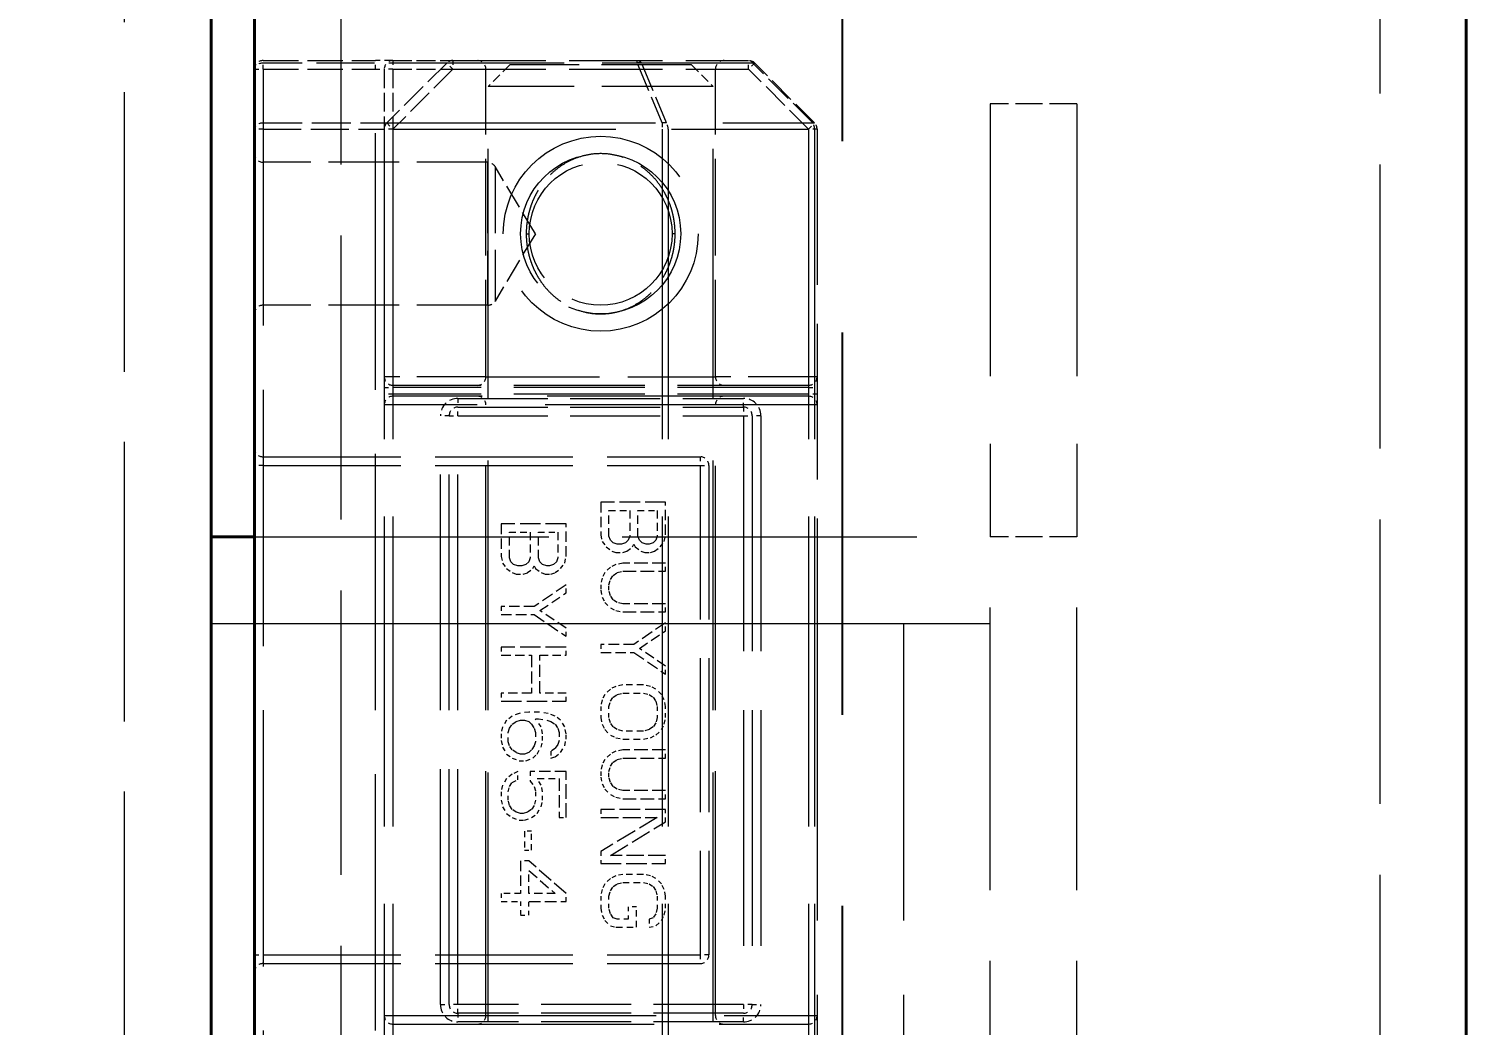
# Model space of a CAD drawing. Header units: millimetres. Extents: x 0 to 2523, y 0 to 1782.
# Drawn here: x 526.5 to 559.71, y 1041.96 to 1064.97 of the extents above; entities that cross this region are included whole.
import ezdxf

# ---------------------------------------------------------------- set-up
doc = ezdxf.new("R2010")
doc.units = ezdxf.units.MM
doc.header["$LTSCALE"] = 3
for name, pattern in [('CHAIN', [0.3543, 0.2362, -0.0295, 0.0591, -0.0295]), ('DASHED', [0.2067, 0.1654, -0.0413]), ('DOUBLE_DASH_CHAIN', [1.2403, 0.6614, -0.0827, 0.1654, -0.0827, 0.1654, -0.0827])]:
    doc.linetypes.add(name, pattern=pattern)
for name, color, linetype, lineweight in [('가려진 것(ISO)', 2, 'DASHED', 18), ('가려진 좁은 것(ISO)', 2, 'DASHED', 18), ('가시적인 것(ISO)', 3, 'Continuous', 40), ('단면선(ISO)', 7, 'CHAIN', 25), ('치수(ISO)', 2, 'Continuous', 25)]:
    doc.layers.add(name, color=color, linetype=linetype, lineweight=lineweight)
doc.styles.add('치수 텍스트_PSTEK_POSCO', font='isocp.shx')
doc.dimstyles.new('치수_PSTEK_POSCO', dxfattribs={"dimscale": 3, "dimtxt": 2.5, "dimasz": 1.5, "dimexe": 1, "dimexo": 1.5, "dimgap": 1, "dimtad": 1, "dimrnd": 1e-08, "dimdsep": 46, "dimtxsty": '치수 텍스트_PSTEK_POSCO', "dimcen": 0.09, "dimdle": 10, "dimclrd": 7, "dimclre": 7, "dimclrt": 2, "dimadec": 1, "dimazin": 2, "dimtfac": 1, "dimtmove": 0, "dimatfit": 3, "dimfxl": 0, "dimtolj": 1, "dimlwd": -1, "dimlwe": -1, "dimarcsym": 0})

# ---------------------------------------------------------------- blocks, each defined once
blk = doc.blocks.new('2dTransSection1')
at = {"layer": '단면선(ISO)', "linetype": 'DOUBLE_DASH_CHAIN', "ltscale": 5.929404}
blk.add_line((181.767, 270.285), (181.767, 362.515), dxfattribs=at)
blk = doc.blocks.new('*D105')
at = {"layer": 'Defpoints', "color": 0, "transparency": 16777216}
for p in [(311.712, 1293.233), (559.712, 871.233), (311.712, 840.233)]:
    blk.add_point(p, dxfattribs=at)
at = {"layer": '치수(ISO)', "color": 7, "transparency": 16777216}
for p, q in [((559.712, 866.733), (559.712, 837.233)), ((555.212, 840.233), (316.212, 840.233))]:
    blk.add_line(p, q, dxfattribs=at)
for points in [[(316.212, 840.983), (316.212, 839.483), (311.712, 840.233)], [(555.212, 840.983), (555.212, 839.483), (559.712, 840.233)]]:
    blk.add_solid(points, dxfattribs=at)
at = {"layer": '치수(ISO)', "color": 2, "transparency": 16777216, "insert": (412.173, 846.984), "char_height": 7.5, "attachment_point": 4, "style": '치수 텍스트_PSTEK_POSCO'}
blk.add_mtext('\\A1;248', dxfattribs=at)

msp = doc.modelspace()

# ---------------------------------------------------------------- linework, layer by layer
at = {"layer": '가려진 것(ISO)', "ltscale": 13.022854}
msp.add_line((528.7116, 435.233), (528.7116, 1291.233), dxfattribs=at)
at = {"layer": '가려진 것(ISO)', "ltscale": 13.223674}
for p, q in [((533.7116, 873.233), (533.7116, 1078.233)), ((557.7116, 1078.233), (557.7116, 873.233))]:
    msp.add_line(p, q, dxfattribs=at)
at = {"layer": '가려진 것(ISO)', "ltscale": 1.650637}
msp.add_line((531.9116, 1064.233), (534.5116, 1064.233), dxfattribs=at)
at = {"layer": '가려진 것(ISO)', "ltscale": 0.398819}
msp.add_line((534.9116, 1064.233), (534.5116, 1064.233), dxfattribs=at)
at = {"layer": '가려진 것(ISO)', "ltscale": 0.877865}
for p, q in [((534.9116, 1064.233), (536.2945, 1064.233)), ((534.7116, 1064.033), (534.7116, 1062.6501))]:
    msp.add_line(p, q, dxfattribs=at)
at = {"layer": '가려진 것(ISO)', "ltscale": 4.338998}
msp.add_line((536.2945, 1064.233), (543.1288, 1064.233), dxfattribs=at)
at = {"layer": '가려진 것(ISO)', "ltscale": 1.24153}
for p, q in [((536.1531, 1064.1744), (534.7702, 1062.7916)), ((544.6531, 1062.7916), (543.2702, 1064.1744))]:
    msp.add_line(p, q, dxfattribs=at)
at = {"layer": '가려진 것(ISO)', "ltscale": 4.507682}
for p, q in [((537.0616, 1056.933), (537.0616, 1064.033)), ((542.3616, 1056.933), (542.3616, 1064.033))]:
    msp.add_line(p, q, dxfattribs=at)
at = {"layer": '가려진 것(ISO)', "ltscale": 0.448852}
for p, q in [((537.6117, 1064.133), (537.1116, 1063.633)), ((541.8116, 1064.133), (542.3116, 1063.633))]:
    msp.add_line(p, q, dxfattribs=at)
at = {"layer": '가려진 것(ISO)', "ltscale": 4.188526}
msp.add_line((541.8116, 1064.133), (537.6117, 1064.133), dxfattribs=at)
at = {"layer": '가려진 것(ISO)', "ltscale": 5.185843}
msp.add_line((542.3116, 1063.633), (537.1116, 1063.633), dxfattribs=at)
at = {"layer": '가려진 것(ISO)', "ltscale": 11.611019}
for p, q in [((537.1116, 1034.833), (537.1116, 1063.633)), ((542.3116, 1034.833), (542.3116, 1063.633))]:
    msp.add_line(p, q, dxfattribs=at)
at = {"layer": '가려진 것(ISO)', "ltscale": 1.269698}
msp.add_line((550.7116, 1063.233), (548.7116, 1063.233), dxfattribs=at)
at = {"layer": '가려진 것(ISO)', "ltscale": 12.665669}
for p, q in [((548.7116, 1063.233), (548.7116, 1053.233)), ((550.7116, 1063.233), (550.7116, 1053.233))]:
    msp.add_line(p, q, dxfattribs=at)
at = {"layer": '가려진 것(ISO)', "ltscale": 14.424725}
msp.add_line((534.7116, 1062.6501), (534.7116, 1035.8158), dxfattribs=at)
at = {"layer": '가려진 것(ISO)', "ltscale": 7.24864}
msp.add_line((544.7116, 1062.6501), (544.7116, 1051.233), dxfattribs=at)
at = {"layer": '가려진 것(ISO)', "ltscale": 3.293022}
for p, q in [((537.0985, 1061.883), (531.9116, 1061.883)), ((537.0985, 1058.583), (531.9116, 1058.583))]:
    msp.add_line(p, q, dxfattribs=at)
at = {"layer": '가려진 것(ISO)', "ltscale": 1.150204}
for q in [(537.2699, 1061.786), (537.2699, 1058.68)]:
    msp.add_line((538.2031, 1060.233), q, dxfattribs=at)
at = {"layer": '가려진 것(ISO)', "ltscale": 6.094929}
msp.add_line((544.5116, 1056.733), (534.9116, 1056.733), dxfattribs=at)
at = {"layer": '가려진 것(ISO)', "ltscale": 12.159042}
for p, q in [((544.5116, 1056.483), (534.9116, 1056.483)), ((534.9116, 1041.983), (544.5116, 1041.983))]:
    msp.add_line(p, q, dxfattribs=at)
at = {"layer": '가려진 것(ISO)', "ltscale": 11.369134}
for p, q in [((537.0616, 1042.183), (537.0616, 1056.283)), ((542.3616, 1042.183), (542.3616, 1056.283))]:
    msp.add_line(p, q, dxfattribs=at)
at = {"layer": '가려진 것(ISO)', "ltscale": 10.965973}
for p, q in [((536.2116, 1042.433), (536.2116, 1056.033)), ((543.2116, 1056.033), (543.2116, 1042.433))]:
    msp.add_line(p, q, dxfattribs=at)
at = {"layer": '가려진 것(ISO)', "ltscale": 4.190233}
for p, q in [((536.4116, 1056.233), (543.0116, 1056.233)), ((543.0116, 1042.233), (536.4116, 1042.233))]:
    msp.add_line(p, q, dxfattribs=at)
at = {"layer": '가려진 것(ISO)', "ltscale": 6.412379}
for p, q in [((531.9116, 1055.083), (542.0116, 1055.083)), ((531.9116, 1043.383), (542.0116, 1043.383))]:
    msp.add_line(p, q, dxfattribs=at)
at = {"layer": '가려진 것(ISO)', "ltscale": 7.174257}
msp.add_line((542.2116, 1054.883), (542.2116, 1043.583), dxfattribs=at)
at = {"layer": '가려진 것(ISO)', "ltscale": 0.476074}
for p, q in [((539.7116, 1054.033), (539.7116, 1053.283)), ((541.2116, 1053.283), (541.2116, 1054.033)), ((537.4116, 1053.533), (537.4116, 1052.783)), ((538.9116, 1052.783), (538.9116, 1053.533)), ((537.8585, 1045.7517), (537.8585, 1045.0017))]:
    msp.add_line(p, q, dxfattribs=at)
at = {"layer": '가려진 것(ISO)', "ltscale": 0.952248}
for p, q in [((541.2116, 1054.033), (539.7116, 1054.033)), ((538.9116, 1053.533), (537.4116, 1053.533)), ((538.9116, 1050.6892), (537.4116, 1050.6892)), ((537.4116, 1049.4392), (538.9116, 1049.4392)), ((541.2116, 1046.9392), (539.7116, 1046.9392)), ((539.7116, 1045.6892), (541.2116, 1045.6892))]:
    msp.add_line(p, q, dxfattribs=at)
at = {"layer": '가려진 것(ISO)', "ltscale": 0.376871}
for p, q in [((539.9031, 1053.2517), (539.9031, 1053.8455)), ((540.3819, 1053.8455), (540.3819, 1053.2517)), ((540.5733, 1053.2517), (540.5733, 1053.8455)), ((541.0202, 1053.8455), (541.0202, 1053.2517)), ((537.6031, 1052.7517), (537.6031, 1053.3455)), ((538.0819, 1053.3455), (538.0819, 1052.7517)), ((538.2733, 1052.7517), (538.2733, 1053.3455)), ((538.7202, 1053.3455), (538.7202, 1052.7517))]:
    msp.add_line(p, q, dxfattribs=at)
at = {"layer": '가려진 것(ISO)', "ltscale": 0.303841}
for p, q in [((539.9031, 1053.8455), (540.3819, 1053.8455)), ((537.6031, 1053.3455), (538.0819, 1053.3455)), ((540.701, 1049.8142), (540.2223, 1049.8142)), ((540.2223, 1049.6267), (540.701, 1049.6267)), ((540.701, 1048.7517), (540.2223, 1048.7517)), ((540.2223, 1048.5642), (540.701, 1048.5642)), ((540.701, 1045.4392), (540.2223, 1045.4392)), ((540.2223, 1045.2517), (540.701, 1045.2517)), ((540.0627, 1044.2205), (540.5414, 1044.2205))]:
    msp.add_line(p, q, dxfattribs=at)
at = {"layer": '가려진 것(ISO)', "ltscale": 0.283578}
for p, q in [((540.5733, 1053.8455), (541.0202, 1053.8455)), ((538.2733, 1053.3455), (538.7202, 1053.3455)), ((537.8585, 1045.0017), (537.4116, 1045.0017)), ((537.4116, 1044.8142), (537.8585, 1044.8142))]:
    msp.add_line(p, q, dxfattribs=at)
at = {"layer": '가려진 것(ISO)', "ltscale": 0.101151}
for p, q in [((539.7116, 1053.283), (539.7436, 1053.1267)), ((541.1797, 1053.1267), (541.2116, 1053.283)), ((537.4116, 1052.783), (537.4436, 1052.6267)), ((538.8797, 1052.6267), (538.9116, 1052.783)), ((539.7436, 1052.283), (539.7116, 1052.1267)), ((539.7116, 1052.0017), (539.7436, 1051.8455)), ((539.7436, 1049.4705), (539.7116, 1049.3142)), ((541.2116, 1049.3142), (541.1797, 1049.4705)), ((539.7116, 1049.0642), (539.7436, 1048.908)), ((541.1797, 1048.908), (541.2116, 1049.0642)), ((537.4436, 1048.8455), (537.4116, 1048.6892)), ((538.3691, 1048.6892), (538.3372, 1048.8455)), ((538.9116, 1048.6892), (538.8797, 1048.8455)), ((537.4116, 1048.533), (537.4436, 1048.3767)), ((538.3372, 1048.3767), (538.3691, 1048.533)), ((538.8797, 1048.408), (538.9116, 1048.5642)), ((539.7436, 1047.9705), (539.7116, 1047.8142)), ((539.7116, 1047.6892), (539.7436, 1047.533)), ((537.4436, 1047.5017), (537.4116, 1047.3455)), ((538.3691, 1047.3455), (538.3372, 1047.5017)), ((537.4116, 1047.158), (537.4436, 1047.0017)), ((538.3372, 1047.0017), (538.3691, 1047.158)), ((539.7436, 1045.0955), (539.7116, 1044.9392)), ((541.2116, 1044.9392), (541.1797, 1045.0955)), ((539.7116, 1044.658), (539.7436, 1044.5017)), ((541.1797, 1044.5017), (541.2116, 1044.658))]:
    msp.add_line(p, q, dxfattribs=at)
at = {"layer": '가려진 것(ISO)', "ltscale": 0.062776}
for p, q in [((539.9351, 1053.158), (539.9031, 1053.2517)), ((540.3819, 1053.2517), (540.3499, 1053.158)), ((540.6053, 1053.158), (540.5733, 1053.2517)), ((541.0202, 1053.2517), (540.9882, 1053.158)), ((537.6351, 1052.658), (537.6031, 1052.7517)), ((538.0819, 1052.7517), (538.0499, 1052.658)), ((538.3053, 1052.658), (538.2733, 1052.7517)), ((538.7202, 1052.7517), (538.6882, 1052.658)), ((537.5712, 1048.7205), (537.6031, 1048.8142)), ((538.1776, 1048.8142), (538.2095, 1048.7205)), ((538.7202, 1048.8142), (538.7521, 1048.7205)), ((537.6031, 1048.408), (537.5712, 1048.5017)), ((538.2095, 1048.5017), (538.1776, 1048.408)), ((538.7521, 1048.533), (538.7202, 1048.4392))]:
    msp.add_line(p, q, dxfattribs=at)
at = {"layer": '가려진 것(ISO)', "ltscale": 13.707466}
msp.add_line((531.7116, 1053.233), (548.7116, 1053.233), dxfattribs=at)
at = {"layer": '가려진 것(ISO)', "ltscale": 0.099868}
for p, q in [((539.7436, 1053.1267), (539.8393, 1053.0017)), ((541.084, 1053.0017), (541.1797, 1053.1267)), ((537.4436, 1052.6267), (537.5393, 1052.5017)), ((538.784, 1052.5017), (538.8797, 1052.6267)), ((538.0819, 1047.5955), (538.1776, 1047.4705))]:
    msp.add_line(p, q, dxfattribs=at)
at = {"layer": '가려진 것(ISO)', "ltscale": 0.100459}
for p, q in [((539.8393, 1053.0017), (539.967, 1052.908)), ((540.318, 1052.908), (540.4457, 1053.0017)), ((540.5095, 1053.0017), (540.6372, 1052.908)), ((540.9563, 1052.908), (541.084, 1053.0017)), ((537.5393, 1052.5017), (537.667, 1052.408)), ((538.018, 1052.408), (538.1457, 1052.5017)), ((538.2095, 1052.5017), (538.3372, 1052.408)), ((538.6563, 1052.408), (538.784, 1052.5017)), ((537.667, 1049.0955), (537.5393, 1049.0017)), ((538.784, 1049.0017), (538.6563, 1049.0955)), ((537.5393, 1048.2205), (537.667, 1048.1267)), ((538.6563, 1048.158), (538.784, 1048.2517)), ((537.667, 1047.7517), (537.5393, 1047.658)), ((537.5393, 1046.8455), (537.667, 1046.7517)), ((538.1138, 1046.7517), (538.2414, 1046.8455))]:
    msp.add_line(p, q, dxfattribs=at)
at = {"layer": '가려진 것(ISO)', "ltscale": 0.056618}
for p, q in [((539.9989, 1053.0955), (539.9351, 1053.158)), ((540.3499, 1053.158), (540.2861, 1053.0955)), ((540.6691, 1053.0955), (540.6053, 1053.158)), ((540.9882, 1053.158), (540.9244, 1053.0955)), ((537.6989, 1052.5955), (537.6351, 1052.658)), ((538.0499, 1052.658), (537.9861, 1052.5955)), ((538.3691, 1052.5955), (538.3053, 1052.658)), ((538.6882, 1052.658), (538.6244, 1052.5955)), ((538.0499, 1048.9705), (538.1138, 1048.908)), ((538.1138, 1048.3142), (538.0499, 1048.2517))]:
    msp.add_line(p, q, dxfattribs=at)
at = {"layer": '가려진 것(ISO)', "ltscale": 0.063844}
for p, q in [((540.0946, 1053.0642), (539.9989, 1053.0955)), ((540.2861, 1053.0955), (540.1904, 1053.0642)), ((540.7648, 1053.0642), (540.6691, 1053.0955)), ((540.9244, 1053.0955), (540.8287, 1053.0642)), ((537.7946, 1052.5642), (537.6989, 1052.5955)), ((537.9861, 1052.5955), (537.8904, 1052.5642)), ((538.4648, 1052.5642), (538.3691, 1052.5955)), ((538.6244, 1052.5955), (538.5287, 1052.5642)), ((539.967, 1052.908), (540.0627, 1052.8767)), ((540.2223, 1052.8767), (540.318, 1052.908)), ((540.6372, 1052.908), (540.7329, 1052.8767)), ((540.8606, 1052.8767), (540.9563, 1052.908)), ((537.667, 1052.408), (537.7627, 1052.3767)), ((537.9223, 1052.3767), (538.018, 1052.408)), ((538.3372, 1052.408), (538.4329, 1052.3767)), ((538.5606, 1052.3767), (538.6563, 1052.408)), ((537.7627, 1048.9705), (537.8585, 1049.0017)), ((537.9542, 1049.0017), (538.0499, 1048.9705)), ((538.4648, 1049.0017), (538.5606, 1048.9705)), ((537.8585, 1048.2205), (537.7627, 1048.2517)), ((538.0499, 1048.2517), (537.9542, 1048.2205)), ((538.5606, 1048.1267), (538.6563, 1048.158)), ((537.8585, 1046.8455), (537.7627, 1046.8767)), ((538.018, 1046.8767), (537.9223, 1046.8455)), ((540.0946, 1044.408), (539.9989, 1044.4392)), ((540.9244, 1044.4392), (540.8287, 1044.408))]:
    msp.add_line(p, q, dxfattribs=at)
at = {"layer": '가려진 것(ISO)', "ltscale": 0.060688}
for p, q in [((540.1904, 1053.0642), (540.0946, 1053.0642)), ((537.8904, 1052.5642), (537.7946, 1052.5642)), ((537.8585, 1049.0017), (537.9542, 1049.0017)), ((537.9542, 1048.2205), (537.8585, 1048.2205))]:
    msp.add_line(p, q, dxfattribs=at)
at = {"layer": '가려진 것(ISO)', "ltscale": 0.044455}
for p, q in [((540.4457, 1053.0017), (540.4776, 1053.0642)), ((540.4776, 1053.0642), (540.5095, 1053.0017)), ((538.1457, 1052.5017), (538.1776, 1052.5642)), ((538.1776, 1052.5642), (538.2095, 1052.5017))]:
    msp.add_line(p, q, dxfattribs=at)
at = {"layer": '가려진 것(ISO)', "ltscale": 0.040425}
for p, q in [((540.8287, 1053.0642), (540.7648, 1053.0642)), ((538.5287, 1052.5642), (538.4648, 1052.5642)), ((538.2095, 1049.033), (538.2733, 1049.033)), ((537.9223, 1046.8455), (537.8585, 1046.8455))]:
    msp.add_line(p, q, dxfattribs=at)
at = {"layer": '가려진 것(ISO)', "ltscale": 13.155773}
for p, q in [((548.7116, 898.233), (548.7116, 1053.233)), ((550.7116, 898.233), (550.7116, 1053.233))]:
    msp.add_line(p, q, dxfattribs=at)
at = {"layer": '가려진 것(ISO)', "ltscale": 0.090143}
for p, q in [((540.0627, 1052.5955), (539.9351, 1052.533)), ((539.9351, 1051.5955), (540.0627, 1051.533)), ((540.0627, 1049.783), (539.9351, 1049.7205)), ((540.9882, 1049.7205), (540.8606, 1049.783)), ((539.9351, 1048.658), (540.0627, 1048.5955)), ((540.8606, 1048.5955), (540.9882, 1048.658)), ((540.0627, 1048.283), (539.9351, 1048.2205)), ((537.7946, 1047.8142), (537.667, 1047.7517)), ((537.667, 1047.5642), (537.7946, 1047.6267)), ((539.9351, 1047.283), (540.0627, 1047.2205)), ((540.0627, 1045.408), (539.9351, 1045.3455)), ((540.9882, 1045.3455), (540.8606, 1045.408))]:
    msp.add_line(p, q, dxfattribs=at)
at = {"layer": '가려진 것(ISO)', "ltscale": 0.101214}
for p, q in [((540.0627, 1052.8767), (540.2223, 1052.8767)), ((537.7627, 1052.3767), (537.9223, 1052.3767)), ((537.8265, 1048.0642), (537.9861, 1048.0642)), ((538.7521, 1046.7517), (538.9116, 1046.7517)), ((538.1138, 1046.4392), (537.9542, 1046.4392)), ((537.9542, 1046.0017), (538.1138, 1046.0017))]:
    msp.add_line(p, q, dxfattribs=at)
at = {"layer": '가려진 것(ISO)', "ltscale": 0.103138}
for p, q in [((540.2223, 1052.6267), (540.0627, 1052.5955)), ((540.0627, 1051.533), (540.2223, 1051.5017)), ((540.2223, 1049.8142), (540.0627, 1049.783)), ((540.8606, 1049.783), (540.701, 1049.8142)), ((540.0627, 1048.5955), (540.2223, 1048.5642)), ((540.2223, 1048.3142), (540.0627, 1048.283)), ((540.701, 1048.5642), (540.8606, 1048.5955)), ((540.0627, 1047.2205), (540.2223, 1047.1892)), ((540.2223, 1045.4392), (540.0627, 1045.408)), ((540.8606, 1045.408), (540.701, 1045.4392)), ((540.8287, 1044.2205), (540.9882, 1044.2517))]:
    msp.add_line(p, q, dxfattribs=at)
at = {"layer": '가려진 것(ISO)', "ltscale": 0.628045}
for p, q in [((541.2116, 1052.6267), (540.2223, 1052.6267)), ((540.2223, 1052.4392), (541.2116, 1052.4392)), ((541.2116, 1051.6892), (540.2223, 1051.6892)), ((540.2223, 1051.5017), (541.2116, 1051.5017)), ((541.2116, 1048.3142), (540.2223, 1048.3142)), ((540.2223, 1048.1267), (541.2116, 1048.1267)), ((541.2116, 1047.3767), (540.2223, 1047.3767)), ((540.2223, 1047.1892), (541.2116, 1047.1892))]:
    msp.add_line(p, q, dxfattribs=at)
at = {"layer": '가려진 것(ISO)', "ltscale": 0.080951}
for p, q in [((540.7329, 1052.8767), (540.8606, 1052.8767)), ((538.4329, 1052.3767), (538.5606, 1052.3767)), ((537.8265, 1046.6892), (537.9542, 1046.6892))]:
    msp.add_line(p, q, dxfattribs=at)
at = {"layer": '가려진 것(ISO)', "ltscale": 0.118944}
for p, q in [((541.2116, 1052.4392), (541.2116, 1052.6267)), ((538.9116, 1051.9392), (538.9116, 1052.1267)), ((537.4116, 1051.6267), (537.4116, 1051.4392)), ((541.2116, 1051.5017), (541.2116, 1051.6892)), ((538.9116, 1050.9392), (538.9116, 1051.1267)), ((541.2116, 1051.0642), (541.2116, 1051.2517)), ((539.7116, 1050.7517), (539.7116, 1050.5642)), ((541.2116, 1050.0642), (541.2116, 1050.2517)), ((537.4116, 1049.6267), (537.4116, 1049.4392)), ((538.9116, 1049.4392), (538.9116, 1049.6267)), ((538.7521, 1048.7205), (538.7521, 1048.533)), ((541.2116, 1048.1267), (541.2116, 1048.3142)), ((537.7946, 1047.6267), (537.7946, 1047.8142)), ((537.4116, 1047.3455), (537.4116, 1047.158)), ((537.5712, 1047.158), (537.5712, 1047.3455)), ((538.2095, 1047.3455), (538.2095, 1047.158)), ((538.3691, 1047.158), (538.3691, 1047.3455)), ((541.2116, 1047.1892), (541.2116, 1047.3767)), ((539.7116, 1046.9392), (539.7116, 1046.7517)), ((541.2116, 1045.6892), (541.2116, 1045.8767)), ((537.4116, 1045.0017), (537.4116, 1044.8142)), ((538.9116, 1044.8142), (538.9116, 1045.0017)), ((540.8287, 1044.408), (540.8287, 1044.2205))]:
    msp.add_line(p, q, dxfattribs=at)
at = {"layer": '가려진 것(ISO)', "ltscale": 0.089011}
for p, q in [((539.8074, 1052.408), (539.7436, 1052.283)), ((539.7436, 1051.8455), (539.8074, 1051.7205)), ((539.8074, 1049.5955), (539.7436, 1049.4705)), ((541.1797, 1049.4705), (541.1159, 1049.5955)), ((539.7436, 1048.908), (539.8074, 1048.783)), ((541.1159, 1048.783), (541.1797, 1048.908)), ((539.8074, 1048.0955), (539.7436, 1047.9705)), ((539.8074, 1045.2205), (539.7436, 1045.0955)), ((541.1797, 1045.0955), (541.1159, 1045.2205)), ((539.7436, 1044.5017), (539.8074, 1044.3767)), ((541.1159, 1044.3767), (541.1797, 1044.5017))]:
    msp.add_line(p, q, dxfattribs=at)
at = {"layer": '가려진 것(ISO)', "ltscale": 0.113336}
for p, q in [((539.9351, 1052.533), (539.8074, 1052.408)), ((539.8074, 1051.7205), (539.9351, 1051.5955)), ((539.9351, 1049.7205), (539.8074, 1049.5955)), ((541.1159, 1049.5955), (540.9882, 1049.7205)), ((539.8074, 1048.783), (539.9351, 1048.658)), ((540.9882, 1048.658), (541.1159, 1048.783)), ((539.9351, 1048.2205), (539.8074, 1048.0955)), ((539.8074, 1047.408), (539.9351, 1047.283)), ((539.9351, 1045.3455), (539.8074, 1045.2205)), ((541.1159, 1045.2205), (540.9882, 1045.3455)), ((539.8074, 1044.3767), (539.9351, 1044.2517)), ((540.9882, 1044.2517), (541.1159, 1044.3767))]:
    msp.add_line(p, q, dxfattribs=at)
at = {"layer": '가려진 것(ISO)', "ltscale": 0.081808}
for p, q in [((539.9031, 1052.1267), (539.9351, 1052.2517)), ((539.9351, 1051.8767), (539.9031, 1052.0017)), ((539.9031, 1049.3142), (539.9351, 1049.4392)), ((540.9882, 1049.4392), (541.0202, 1049.3142)), ((539.9351, 1048.9392), (539.9031, 1049.0642)), ((541.0202, 1049.0642), (540.9882, 1048.9392)), ((539.9031, 1047.8142), (539.9351, 1047.9392)), ((539.9351, 1047.5642), (539.9031, 1047.6892)), ((537.5712, 1047.3455), (537.6031, 1047.4705)), ((538.1776, 1047.4705), (538.2095, 1047.3455)), ((537.6031, 1047.033), (537.5712, 1047.158)), ((538.2095, 1047.158), (538.1776, 1047.033)), ((539.9031, 1044.9392), (539.9351, 1045.0642)), ((540.9882, 1045.0642), (541.0202, 1044.9392)), ((539.9351, 1044.533), (539.9031, 1044.658)), ((541.0202, 1044.658), (540.9882, 1044.533))]:
    msp.add_line(p, q, dxfattribs=at)
at = {"layer": '가려진 것(ISO)', "ltscale": 0.071908}
for p, q in [((539.9351, 1052.2517), (539.9989, 1052.3455)), ((539.9989, 1051.783), (539.9351, 1051.8767)), ((539.9351, 1049.4392), (539.9989, 1049.533)), ((540.9244, 1049.533), (540.9882, 1049.4392)), ((539.9989, 1048.8455), (539.9351, 1048.9392)), ((540.9882, 1048.9392), (540.9244, 1048.8455)), ((537.6031, 1048.8142), (537.667, 1048.908)), ((538.1138, 1048.908), (538.1776, 1048.8142)), ((538.6563, 1048.908), (538.7202, 1048.8142)), ((537.667, 1048.3142), (537.6031, 1048.408)), ((538.1776, 1048.408), (538.1138, 1048.3142)), ((538.7202, 1048.4392), (538.6563, 1048.3455)), ((539.9351, 1047.9392), (539.9989, 1048.033)), ((537.6031, 1047.4705), (537.667, 1047.5642)), ((539.9989, 1047.4705), (539.9351, 1047.5642)), ((537.667, 1046.9392), (537.6031, 1047.033)), ((538.1776, 1047.033), (538.1138, 1046.9392)), ((539.9351, 1045.0642), (539.9989, 1045.158)), ((540.9244, 1045.158), (540.9882, 1045.0642)), ((539.9989, 1044.4392), (539.9351, 1044.533)), ((540.9882, 1044.533), (540.9244, 1044.4392))]:
    msp.add_line(p, q, dxfattribs=at)
at = {"layer": '가려진 것(ISO)', "ltscale": 0.072493}
for p, q in [((539.9989, 1052.3455), (540.0946, 1052.408)), ((540.0946, 1051.7205), (539.9989, 1051.783)), ((539.9989, 1049.533), (540.0946, 1049.5955)), ((540.8287, 1049.5955), (540.9244, 1049.533)), ((537.667, 1048.908), (537.7627, 1048.9705)), ((538.5606, 1048.9705), (538.6563, 1048.908)), ((540.0946, 1048.783), (539.9989, 1048.8455)), ((540.9244, 1048.8455), (540.8287, 1048.783)), ((537.7627, 1048.2517), (537.667, 1048.3142)), ((538.6563, 1048.3455), (538.5606, 1048.283)), ((539.9989, 1048.033), (540.0946, 1048.0955)), ((540.0946, 1047.408), (539.9989, 1047.4705)), ((537.7627, 1046.8767), (537.667, 1046.9392)), ((538.1138, 1046.9392), (538.018, 1046.8767)), ((539.9989, 1045.158), (540.0946, 1045.2205)), ((540.8287, 1045.2205), (540.9244, 1045.158))]:
    msp.add_line(p, q, dxfattribs=at)
at = {"layer": '가려진 것(ISO)', "ltscale": 0.083344}
for p, q in [((540.0946, 1052.408), (540.2223, 1052.4392)), ((540.2223, 1051.6892), (540.0946, 1051.7205)), ((540.0946, 1049.5955), (540.2223, 1049.6267)), ((540.701, 1049.6267), (540.8287, 1049.5955)), ((540.2223, 1048.7517), (540.0946, 1048.783)), ((540.8287, 1048.783), (540.701, 1048.7517)), ((540.0946, 1048.0955), (540.2223, 1048.1267)), ((540.2223, 1047.3767), (540.0946, 1047.408)), ((540.0946, 1045.2205), (540.2223, 1045.2517)), ((540.701, 1045.2517), (540.8287, 1045.2205)), ((539.9351, 1044.2517), (540.0627, 1044.2205))]:
    msp.add_line(p, q, dxfattribs=at)
at = {"layer": '가려진 것(ISO)', "ltscale": 0.563788}
for p, q in [((538.9116, 1052.1267), (538.1776, 1051.6267)), ((538.1776, 1051.4392), (538.9116, 1050.9392)), ((541.2116, 1051.2517), (540.4776, 1050.7517)), ((540.4776, 1050.5642), (541.2116, 1050.0642))]:
    msp.add_line(p, q, dxfattribs=at)
at = {"layer": '가려진 것(ISO)', "ltscale": 0.463306}
for p, q in [((538.3053, 1051.533), (538.9116, 1051.9392)), ((538.9116, 1051.1267), (538.3053, 1051.533)), ((540.6053, 1050.658), (541.2116, 1051.0642)), ((541.2116, 1050.2517), (540.6053, 1050.658))]:
    msp.add_line(p, q, dxfattribs=at)
at = {"layer": '가려진 것(ISO)', "ltscale": 0.079262}
for p, q in [((539.7116, 1052.1267), (539.7116, 1052.0017)), ((539.9031, 1052.0017), (539.9031, 1052.1267)), ((538.9116, 1048.5642), (538.9116, 1048.6892)), ((539.7116, 1047.8142), (539.7116, 1047.6892)), ((539.9031, 1047.6892), (539.9031, 1047.8142))]:
    msp.add_line(p, q, dxfattribs=at)
at = {"layer": '가려진 것(ISO)', "ltscale": 0.486206}
for p, q in [((538.1776, 1051.6267), (537.4116, 1051.6267)), ((537.4116, 1051.4392), (538.1776, 1051.4392)), ((540.4776, 1050.7517), (539.7116, 1050.7517)), ((539.7116, 1050.5642), (540.4776, 1050.5642))]:
    msp.add_line(p, q, dxfattribs=at)
at = {"layer": '가려진 것(ISO)', "ltscale": 16.126431}
msp.add_line((530.7116, 1051.233), (550.7116, 1051.233), dxfattribs=at)
at = {"layer": '가려진 것(ISO)', "ltscale": 11.288502}
msp.add_line((530.7116, 1051.233), (544.7116, 1051.233), dxfattribs=at)
at = {"layer": '가려진 것(ISO)', "ltscale": 13.822656}
msp.add_line((546.7116, 1051.233), (546.7116, 991.233), dxfattribs=at)
at = {"layer": '가려진 것(ISO)', "ltscale": 0.118943}
for p, q in [((537.4116, 1050.6892), (537.4116, 1050.5017)), ((538.9116, 1050.5017), (538.9116, 1050.6892))]:
    msp.add_line(p, q, dxfattribs=at)
at = {"layer": '가려진 것(ISO)', "ltscale": 0.44568}
for p, q in [((537.4116, 1050.5017), (538.1138, 1050.5017)), ((538.1138, 1049.6267), (537.4116, 1049.6267))]:
    msp.add_line(p, q, dxfattribs=at)
at = {"layer": '가려진 것(ISO)', "ltscale": 0.555437}
for p, q in [((538.1138, 1050.5017), (538.1138, 1049.6267)), ((538.3053, 1049.6267), (538.3053, 1050.5017))]:
    msp.add_line(p, q, dxfattribs=at)
at = {"layer": '가려진 것(ISO)', "ltscale": 0.384892}
for p, q in [((538.3053, 1050.5017), (538.9116, 1050.5017)), ((538.9116, 1049.6267), (538.3053, 1049.6267)), ((538.6563, 1045.0017), (538.0499, 1045.0017))]:
    msp.add_line(p, q, dxfattribs=at)
at = {"layer": '가려진 것(ISO)', "ltscale": 0.158625}
for p, q in [((539.7116, 1049.3142), (539.7116, 1049.0642)), ((539.9031, 1049.0642), (539.9031, 1049.3142)), ((541.0202, 1049.3142), (541.0202, 1049.0642)), ((541.2116, 1049.0642), (541.2116, 1049.3142))]:
    msp.add_line(p, q, dxfattribs=at)
at = {"layer": '가려진 것(ISO)', "ltscale": 0.116246}
for p, q in [((537.5393, 1049.0017), (537.4436, 1048.8455)), ((538.8797, 1048.8455), (538.784, 1049.0017)), ((537.4436, 1048.3767), (537.5393, 1048.2205)), ((538.2414, 1048.2205), (538.3372, 1048.3767)), ((538.784, 1048.2517), (538.8797, 1048.408)), ((537.5393, 1047.658), (537.4436, 1047.5017)), ((538.3372, 1047.5017), (538.2414, 1047.658)), ((537.4436, 1047.0017), (537.5393, 1046.8455)), ((538.2414, 1046.8455), (538.3372, 1047.0017))]:
    msp.add_line(p, q, dxfattribs=at)
at = {"layer": '가려진 것(ISO)', "ltscale": 0.108707}
for p, q in [((537.8265, 1049.158), (537.667, 1049.0955)), ((538.6563, 1049.0955), (538.4968, 1049.158)), ((537.667, 1048.1267), (537.8265, 1048.0642)), ((537.9861, 1048.0642), (538.1457, 1048.1267)), ((537.667, 1046.7517), (537.8265, 1046.6892)), ((537.9542, 1046.6892), (538.1138, 1046.7517))]:
    msp.add_line(p, q, dxfattribs=at)
at = {"layer": '가려진 것(ISO)', "ltscale": 0.14312}
for p, q in [((538.0499, 1049.1892), (537.8265, 1049.158)), ((538.4968, 1049.158), (538.2733, 1049.1892))]:
    msp.add_line(p, q, dxfattribs=at)
at = {"layer": '가려진 것(ISO)', "ltscale": 0.141739}
msp.add_line((538.2733, 1049.1892), (538.0499, 1049.1892), dxfattribs=at)
at = {"layer": '가려진 것(ISO)', "ltscale": 0.143916}
msp.add_line((538.3372, 1048.8455), (538.2095, 1049.033), dxfattribs=at)
at = {"layer": '가려진 것(ISO)', "ltscale": 0.123085}
msp.add_line((538.2733, 1049.033), (538.4648, 1049.0017), dxfattribs=at)
at = {"layer": '가려진 것(ISO)', "ltscale": 0.099103}
for p, q in [((537.4116, 1048.6892), (537.4116, 1048.533)), ((538.3691, 1048.533), (538.3691, 1048.6892)), ((538.5606, 1048.283), (538.5606, 1048.1267))]:
    msp.add_line(p, q, dxfattribs=at)
at = {"layer": '가려진 것(ISO)', "ltscale": 0.138784}
for p, q in [((537.5712, 1048.5017), (537.5712, 1048.7205)), ((538.2095, 1048.7205), (538.2095, 1048.5017)), ((538.0819, 1047.8142), (538.0819, 1047.5955))]:
    msp.add_line(p, q, dxfattribs=at)
at = {"layer": '가려진 것(ISO)', "ltscale": 0.084977}
msp.add_line((538.1457, 1048.1267), (538.2414, 1048.2205), dxfattribs=at)
at = {"layer": '가려진 것(ISO)', "ltscale": 0.526731}
msp.add_line((538.9116, 1047.8142), (538.0819, 1047.8142), dxfattribs=at)
at = {"layer": '가려진 것(ISO)', "ltscale": 0.324104}
msp.add_line((538.2414, 1047.658), (538.7521, 1047.658), dxfattribs=at)
at = {"layer": '가려진 것(ISO)', "ltscale": 0.575277}
msp.add_line((538.7521, 1047.658), (538.7521, 1046.7517), dxfattribs=at)
at = {"layer": '가려진 것(ISO)', "ltscale": 0.67448}
msp.add_line((538.9116, 1046.7517), (538.9116, 1047.8142), dxfattribs=at)
at = {"layer": '가려진 것(ISO)', "ltscale": 0.08901}
msp.add_line((539.7436, 1047.533), (539.8074, 1047.408), dxfattribs=at)
at = {"layer": '가려진 것(ISO)', "ltscale": 0.178465}
for p, q in [((541.2116, 1046.658), (541.2116, 1046.9392)), ((539.7116, 1045.9705), (539.7116, 1045.6892)), ((539.7116, 1044.9392), (539.7116, 1044.658)), ((539.9031, 1044.658), (539.9031, 1044.9392)), ((540.3499, 1044.6892), (540.3499, 1044.408)), ((541.0202, 1044.9392), (541.0202, 1044.658)), ((541.2116, 1044.658), (541.2116, 1044.9392))]:
    msp.add_line(p, q, dxfattribs=at)
at = {"layer": '가려진 것(ISO)', "ltscale": 0.830672}
msp.add_line((539.7116, 1046.7517), (541.0202, 1046.7517), dxfattribs=at)
at = {"layer": '가려진 것(ISO)', "ltscale": 0.967481}
msp.add_line((541.0202, 1046.7517), (539.7116, 1045.9705), dxfattribs=at)
at = {"layer": '가려진 것(ISO)', "ltscale": 0.95014}
msp.add_line((539.9351, 1045.8767), (541.2116, 1046.658), dxfattribs=at)
at = {"layer": '가려진 것(ISO)', "ltscale": 0.277669}
for p, q in [((537.9542, 1046.4392), (537.9542, 1046.0017)), ((538.1138, 1046.0017), (538.1138, 1046.4392))]:
    msp.add_line(p, q, dxfattribs=at)
at = {"layer": '가려진 것(ISO)', "ltscale": 0.121476}
for p, q in [((538.0499, 1045.7517), (537.8585, 1045.7517)), ((540.5414, 1044.6892), (540.3499, 1044.6892)), ((537.8585, 1044.5017), (538.0499, 1044.5017))]:
    msp.add_line(p, q, dxfattribs=at)
at = {"layer": '가려진 것(ISO)', "ltscale": 0.725195}
msp.add_line((538.9116, 1045.0017), (538.0499, 1045.7517), dxfattribs=at)
at = {"layer": '가려진 것(ISO)', "ltscale": 0.810409}
msp.add_line((541.2116, 1045.8767), (539.9351, 1045.8767), dxfattribs=at)
at = {"layer": '가려진 것(ISO)', "ltscale": 0.511743}
msp.add_line((538.0499, 1045.533), (538.6563, 1045.0017), dxfattribs=at)
at = {"layer": '가려진 것(ISO)', "ltscale": 0.33719}
msp.add_line((538.0499, 1045.0017), (538.0499, 1045.533), dxfattribs=at)
at = {"layer": '가려진 것(ISO)', "ltscale": 0.198306}
for p, q in [((537.8585, 1044.8142), (537.8585, 1044.5017)), ((538.0499, 1044.5017), (538.0499, 1044.8142))]:
    msp.add_line(p, q, dxfattribs=at)
at = {"layer": '가려진 것(ISO)', "ltscale": 0.546994}
msp.add_line((538.0499, 1044.8142), (538.9116, 1044.8142), dxfattribs=at)
at = {"layer": '가려진 것(ISO)', "ltscale": 0.297509}
msp.add_line((540.5414, 1044.2205), (540.5414, 1044.6892), dxfattribs=at)
at = {"layer": '가려진 것(ISO)', "ltscale": 0.162002}
msp.add_line((540.3499, 1044.408), (540.0946, 1044.408), dxfattribs=at)
at = {"layer": '가려진 것(ISO)', "ltscale": 11.399102}
msp.add_circle((539.7116, 1060.233), 2.25, dxfattribs=at)
at = {"layer": '가려진 것(ISO)', "ltscale": 6.582059}
msp.add_circle((539.7116, 1060.233), 1.65, dxfattribs=at)
at = {"layer": '가려진 것(ISO)', "ltscale": 0.199359}
for centre, start, end in [((531.9116, 1064.033), 90, 180), ((534.9116, 1064.033), 90, 180), ((536.8616, 1064.033), 0, 90), ((542.5616, 1064.033), 90, 180), ((531.9116, 1062.083), 180, 270), ((531.9116, 1058.383), 90, 180), ((534.9116, 1056.933), 180, 270), ((536.8616, 1056.933), 270, 0), ((542.5616, 1056.933), 180, 270), ((544.5116, 1056.933), 270, 0), ((534.9116, 1056.283), 90, 180), ((536.8616, 1056.283), 0, 90), ((542.5616, 1056.283), 90, 180), ((544.5116, 1056.283), 0, 90), ((536.4116, 1056.033), 90, 180), ((543.0116, 1056.033), 0, 90), ((531.9116, 1055.283), 180, 270), ((542.0116, 1054.883), 0, 90), ((531.9116, 1043.183), 90, 180), ((542.0116, 1043.583), 270, 0), ((536.4116, 1042.433), 180, 270), ((543.0116, 1042.433), 270, 0), ((534.9116, 1042.183), 180, 270), ((536.8616, 1042.183), 270, 0), ((542.5616, 1042.183), 180, 270), ((544.5116, 1042.183), 270, 0)]:
    msp.add_arc(centre, 0.2, start, end, dxfattribs=at)
at = {"layer": '가려진 것(ISO)', "ltscale": 0.09963}
for centre, start, end in [((536.2945, 1064.033), 89.99998, 134.99999), ((543.1288, 1064.033), 45.00001, 90.00002), ((534.9116, 1062.6501), 135.00002, 180), ((544.5116, 1062.6501), 0, 44.99998)]:
    msp.add_arc(centre, 0.2, start, end, dxfattribs=at)
at = {"layer": '가려진 것(ISO)', "ltscale": 0.130657}
for centre, start, end in [((537.0985, 1061.683), 31, 90), ((537.0985, 1058.783), 270, 329)]:
    msp.add_arc(centre, 0.2, start, end, dxfattribs=at)
at = {"layer": '가려진 좁은 것(ISO)', "ltscale": 0.199359}
for p, q in [((531.9116, 1064.033), (531.9116, 1064.233)), ((534.5116, 1064.033), (534.5116, 1064.233)), ((534.9116, 1064.233), (534.9116, 1064.033)), ((536.2945, 1064.233), (536.2945, 1064.033)), ((543.1288, 1064.033), (543.1288, 1064.233)), ((531.7116, 1064.033), (531.9116, 1064.033)), ((534.5116, 1064.033), (534.7116, 1064.033)), ((534.9116, 1064.033), (534.7116, 1064.033)), ((536.2945, 1064.033), (536.1531, 1064.1744)), ((543.2702, 1064.1744), (543.1288, 1064.033)), ((531.9116, 1062.6501), (531.7116, 1062.6501)), ((534.9116, 1062.6501), (534.7116, 1062.6501)), ((534.7702, 1062.7916), (534.9116, 1062.6501)), ((544.5116, 1062.6501), (544.6531, 1062.7916)), ((544.7116, 1062.6501), (544.5116, 1062.6501)), ((534.7116, 1056.683), (534.9116, 1056.683)), ((544.5116, 1056.683), (544.7116, 1056.683)), ((534.9116, 1056.533), (534.7116, 1056.533)), ((536.4116, 1056.433), (536.4116, 1056.233)), ((543.0116, 1056.233), (543.0116, 1056.433)), ((544.7116, 1056.533), (544.5116, 1056.533)), ((536.2116, 1056.033), (536.0116, 1056.033)), ((536.2116, 1056.033), (536.4116, 1056.033)), ((536.4116, 1056.033), (536.4116, 1056.233)), ((543.0116, 1056.233), (543.0116, 1056.033)), ((543.0116, 1056.033), (543.2116, 1056.033)), ((543.4116, 1056.033), (543.2116, 1056.033)), ((542.0116, 1055.083), (542.0116, 1054.883)), ((531.9116, 1054.883), (531.7116, 1054.883)), ((542.0116, 1054.883), (542.2116, 1054.883)), ((531.7116, 1043.583), (531.9116, 1043.583)), ((542.0116, 1043.583), (542.0116, 1043.383)), ((542.2116, 1043.583), (542.0116, 1043.583)), ((536.0116, 1042.433), (536.2116, 1042.433)), ((536.4116, 1042.433), (536.2116, 1042.433)), ((536.4116, 1042.233), (536.4116, 1042.433)), ((543.2116, 1042.433), (543.0116, 1042.433)), ((543.0116, 1042.433), (543.0116, 1042.233)), ((543.2116, 1042.433), (543.4116, 1042.433)), ((536.4116, 1042.233), (536.4116, 1042.033)), ((543.0116, 1042.033), (543.0116, 1042.233))]:
    msp.add_line(p, q, dxfattribs=at)
at = {"layer": '가려진 좁은 것(ISO)', "ltscale": 0.09963}
for p, q in [((540.556, 1064.1744), (540.556, 1064.233)), ((541.1288, 1062.7916), (541.1288, 1062.6501))]:
    msp.add_line(p, q, dxfattribs=at)
at = {"layer": '가려진 좁은 것(ISO)', "ltscale": 2.692774}
msp.add_line((536.1531, 1064.1744), (531.9116, 1064.1744), dxfattribs=at)
at = {"layer": '가려진 좁은 것(ISO)', "ltscale": 1.650637}
msp.add_line((531.9116, 1064.033), (534.5116, 1064.033), dxfattribs=at)
at = {"layer": '가려진 좁은 것(ISO)', "ltscale": 11.933559}
for p, q in [((531.9116, 1064.033), (531.9116, 1034.433)), ((534.5116, 1034.433), (534.5116, 1064.033))]:
    msp.add_line(p, q, dxfattribs=at)
at = {"layer": '가려진 좁은 것(ISO)', "ltscale": 0.877865}
for q in [(536.2945, 1064.033), (534.9116, 1062.6501)]:
    msp.add_line((534.9116, 1064.033), q, dxfattribs=at)
at = {"layer": '가려진 좁은 것(ISO)', "ltscale": 1.24153}
for p, q in [((536.2945, 1064.033), (534.9116, 1062.6501)), ((544.5116, 1062.6501), (543.1288, 1064.033))]:
    msp.add_line(p, q, dxfattribs=at)
at = {"layer": '가려진 좁은 것(ISO)', "ltscale": 7.097816}
msp.add_line((543.2702, 1064.1744), (536.1531, 1064.1744), dxfattribs=at)
at = {"layer": '가려진 좁은 것(ISO)', "ltscale": 4.338999}
msp.add_line((536.2945, 1064.033), (543.1288, 1064.033), dxfattribs=at)
at = {"layer": '가려진 좁은 것(ISO)', "ltscale": 1.293692}
for p, q in [((541.1288, 1062.7916), (540.556, 1064.1744)), ((541.2288, 1062.7916), (540.656, 1064.1744)), ((544.6116, 1062.7916), (543.2288, 1064.1744))]:
    msp.add_line(p, q, dxfattribs=at)
at = {"layer": '가려진 좁은 것(ISO)', "ltscale": 1.814808}
msp.add_line((531.9116, 1062.7916), (534.7702, 1062.7916), dxfattribs=at)
at = {"layer": '가려진 좁은 것(ISO)', "ltscale": 1.777617}
msp.add_line((531.9116, 1062.6501), (534.7116, 1062.6501), dxfattribs=at)
at = {"layer": '가려진 좁은 것(ISO)', "ltscale": 12.517282}
msp.add_line((534.7702, 1062.7916), (544.6531, 1062.7916), dxfattribs=at)
at = {"layer": '가려진 좁은 것(ISO)', "ltscale": 14.424725}
for p, q in [((534.9116, 1062.6501), (534.9116, 1035.8158)), ((541.1288, 1062.6501), (541.1288, 1035.8158)), ((541.2702, 1062.6501), (541.2702, 1035.8158)), ((544.5116, 1062.6501), (544.5116, 1035.8158)), ((544.6531, 1062.6501), (544.6531, 1035.8158))]:
    msp.add_line(p, q, dxfattribs=at)
at = {"layer": '가려진 좁은 것(ISO)', "ltscale": 10.377377}
msp.add_line((534.9116, 1062.6501), (544.5116, 1062.6501), dxfattribs=at)
at = {"layer": '가려진 좁은 것(ISO)', "ltscale": 3.290979}
msp.add_line((537.0985, 1061.883), (537.0985, 1058.583), dxfattribs=at)
at = {"layer": '가려진 좁은 것(ISO)', "ltscale": 3.097519}
msp.add_line((537.2699, 1061.786), (537.2699, 1058.68), dxfattribs=at)
at = {"layer": '가려진 좁은 것(ISO)', "ltscale": 3.21311}
for p, q in [((537.0616, 1056.933), (534.7116, 1056.933)), ((544.7116, 1056.933), (542.3616, 1056.933))]:
    msp.add_line(p, q, dxfattribs=at)
at = {"layer": '가려진 좁은 것(ISO)', "ltscale": 5.285573}
msp.add_line((537.0616, 1056.933), (542.3616, 1056.933), dxfattribs=at)
at = {"layer": '가려진 좁은 것(ISO)', "ltscale": 6.094929}
for p, q in [((544.5116, 1056.683), (534.9116, 1056.683)), ((544.5116, 1056.533), (534.9116, 1056.533))]:
    msp.add_line(p, q, dxfattribs=at)
at = {"layer": '가려진 좁은 것(ISO)', "ltscale": 12.665669}
for p, q in [((544.7116, 1056.283), (534.7116, 1056.283)), ((534.7116, 1042.183), (544.7116, 1042.183))]:
    msp.add_line(p, q, dxfattribs=at)
at = {"layer": '가려진 좁은 것(ISO)', "ltscale": 4.190233}
for p, q in [((536.4116, 1056.433), (543.0116, 1056.433)), ((536.4116, 1056.033), (543.0116, 1056.033)), ((543.0116, 1042.433), (536.4116, 1042.433)), ((543.0116, 1042.033), (536.4116, 1042.033))]:
    msp.add_line(p, q, dxfattribs=at)
at = {"layer": '가려진 좁은 것(ISO)', "ltscale": 10.965973}
for p, q in [((536.0116, 1042.433), (536.0116, 1056.033)), ((536.4116, 1042.433), (536.4116, 1056.033)), ((543.0116, 1056.033), (543.0116, 1042.433)), ((543.4116, 1056.033), (543.4116, 1042.433))]:
    msp.add_line(p, q, dxfattribs=at)
at = {"layer": '가려진 좁은 것(ISO)', "ltscale": 6.412379}
for p, q in [((531.9116, 1054.883), (542.0116, 1054.883)), ((531.9116, 1043.583), (542.0116, 1043.583))]:
    msp.add_line(p, q, dxfattribs=at)
at = {"layer": '가려진 좁은 것(ISO)', "ltscale": 7.174257}
msp.add_line((542.0116, 1054.883), (542.0116, 1043.583), dxfattribs=at)
at = {"layer": '가려진 좁은 것(ISO)', "ltscale": 1.269698}
msp.add_line((550.7116, 1053.233), (548.7116, 1053.233), dxfattribs=at)
at = {"layer": '가려진 좁은 것(ISO)', "ltscale": 13.822656}
msp.add_line((544.7116, 1051.233), (544.7116, 991.233), dxfattribs=at)
at = {"layer": '가려진 좁은 것(ISO)', "ltscale": 7.379896}
msp.add_circle((539.7116, 1060.233), 1.85, dxfattribs=at)
at = {"layer": '가려진 좁은 것(ISO)', "ltscale": 0.398819}
for centre, start, end in [((536.4116, 1056.033), 90, 180), ((543.0116, 1056.033), 0, 90), ((536.4116, 1042.433), 180, 270), ((543.0116, 1042.433), 270, 0)]:
    msp.add_arc(centre, 0.4, start, end, dxfattribs=at)
at = {"layer": '가려진 좁은 것(ISO)', "ltscale": 0.09963}
for centre, major_axis, start_param, end_param in [((540.556, 1064.033), (0, 0.2), 5.4977871, 6.2831853), ((543.1288, 1064.033), (0, 0.2), 5.4977871, 6.2831853), ((541.1288, 1062.6501), (0, 0.2), 4.712389, 5.4977871), ((544.5116, 1062.6501), (0, -0.2), 1.5707963, 2.3561945)]:
    msp.add_ellipse(centre, major_axis=major_axis, ratio=0.7071068, start_param=start_param, end_param=end_param, dxfattribs=at)
at = {"layer": '가려진 좁은 것(ISO)', "ltscale": 0.199359}
for centre in [(531.9116, 1064.033), (531.9116, 1062.6501)]:
    msp.add_ellipse(centre, major_axis=(-0.2, 0), ratio=0.7071068, start_param=4.712389, end_param=6.2831853, dxfattribs=at)
at = {"layer": '가려진 좁은 것(ISO)', "ltscale": 0.069489}
for centre, major_axis, ratio, start_param, end_param in [((540.556, 1064.033), (-0.1848, -0.0765), 0.6785983, 3.8903464, 4.4383748), ((543.1288, 1064.033), (0.1414, 0.1414), 0.2810846, 0, 0.5480284), ((541.1288, 1062.6501), (-0.1848, -0.0765), 0.6785983, 3.8903464, 4.4383748), ((544.5116, 1062.6501), (0.1414, 0.1414), 0.2810846, 0, 0.5480284)]:
    msp.add_ellipse(centre, major_axis=major_axis, ratio=ratio, start_param=start_param, end_param=end_param, dxfattribs=at)
at = {"layer": '가려진 좁은 것(ISO)', "ltscale": 0.109657}
for centre, major_axis, start_param, end_param in [((537.8616, 1060.233), (0.2, 0), 5.4200733, 6.2853031), ((541.5616, 1060.233), (-0.2, 0), 5.4212236, 6.2872387)]:
    msp.add_ellipse(centre, major_axis=major_axis, ratio=0.00001, start_param=start_param, end_param=end_param, dxfattribs=at)
at = {"layer": '가려진 좁은 것(ISO)', "ltscale": 3.67114}
for points in [[(541.4318, 1060.233), (541.4318, 1060.2823), (541.43, 1060.3321), (541.4262, 1060.3826), (541.4224, 1060.4331), (541.4166, 1060.4843), (541.4087, 1060.5353), (541.4009, 1060.5863), (541.391, 1060.637), (541.3793, 1060.6867), (541.3676, 1060.7363), (541.3541, 1060.7848), (541.3395, 1060.831), (541.3248, 1060.8772), (541.309, 1060.921), (541.2915, 1060.9648), (541.274, 1061.0086), (541.2547, 1061.0524), (541.2321, 1061.0981), (541.2096, 1061.1439), (541.1838, 1061.1916), (541.1547, 1061.2399), (541.1256, 1061.2881), (541.0932, 1061.3369), (541.0567, 1061.3862), (541.0201, 1061.4356), (540.9794, 1061.4854), (540.9333, 1061.5354), (540.8873, 1061.5853), (540.8359, 1061.6354), (540.7781, 1061.6846), (540.7202, 1061.7337), (540.6559, 1061.782), (540.583, 1061.8281), (540.51, 1061.8742), (540.4283, 1061.9181), (540.3378, 1061.9561), (540.2473, 1061.994), (540.148, 1062.0259), (540.0456, 1062.0478), (539.9432, 1062.0697), (539.8378, 1062.0815), (539.732, 1062.0828), (539.6263, 1062.0842), (539.5203, 1062.0751), (539.4166, 1062.0556), (539.3129, 1062.036), (539.2115, 1062.0062), (539.1184, 1061.9695), (539.0254, 1061.9328), (538.9406, 1061.8894), (538.8648, 1061.8433), (538.7891, 1061.7972), (538.7222, 1061.7485), (538.6623, 1061.6989), (538.6023, 1061.6492), (538.5491, 1061.5985), (538.5015, 1061.5478), (538.4539, 1061.4971), (538.4118, 1061.4464), (538.3741, 1061.3963), (538.3364, 1061.3461), (538.303, 1061.2965), (538.2731, 1061.2474), (538.2432, 1061.1983), (538.2167, 1061.1497), (538.1935, 1061.1029), (538.1703, 1061.0561), (538.1504, 1061.0111), (538.1325, 1060.9666), (538.1147, 1060.9222), (538.0989, 1060.8783), (538.0843, 1060.8325), (538.0697, 1060.7866), (538.0563, 1060.7388), (538.0446, 1060.6894), (538.0329, 1060.6399), (538.0229, 1060.5889), (538.015, 1060.5376), (538.007, 1060.4863), (538.0011, 1060.4348), (537.9972, 1060.3839), (537.9933, 1060.333), (537.9915, 1060.2828), (537.9915, 1060.233)], [(537.9915, 1060.233), (537.9915, 1060.1837), (537.9933, 1060.134), (537.9971, 1060.0836), (538.0009, 1060.0331), (538.0067, 1059.982), (538.0145, 1059.931), (538.0224, 1059.8801), (538.0322, 1059.8294), (538.0439, 1059.7798), (538.0555, 1059.7302), (538.069, 1059.6818), (538.0836, 1059.6356), (538.0982, 1059.5895), (538.114, 1059.5456), (538.1315, 1059.5019), (538.149, 1059.4581), (538.1682, 1059.4144), (538.1907, 1059.3688), (538.2132, 1059.3231), (538.2389, 1059.2754), (538.2679, 1059.2272), (538.2969, 1059.1789), (538.3293, 1059.1302), (538.3657, 1059.0809), (538.4022, 1059.0316), (538.4428, 1058.9818), (538.4888, 1058.9319), (538.5347, 1058.882), (538.586, 1058.8319), (538.6436, 1058.7827), (538.7013, 1058.7336), (538.7654, 1058.6853), (538.8382, 1058.6392), (538.911, 1058.5931), (538.9924, 1058.5491), (539.0827, 1058.5111), (539.173, 1058.473), (539.2722, 1058.4409), (539.3746, 1058.4188), (539.4769, 1058.3968), (539.5823, 1058.3847), (539.6881, 1058.3832), (539.7938, 1058.3816), (539.8998, 1058.3905), (540.0036, 1058.4098), (540.1074, 1058.4291), (540.2089, 1058.4589), (540.3022, 1058.4954), (540.3954, 1058.532), (540.4804, 1058.5754), (540.5564, 1058.6214), (540.6324, 1058.6675), (540.6994, 1058.7161), (540.7595, 1058.7658), (540.8197, 1058.8155), (540.8729, 1058.8663), (540.9207, 1058.917), (540.9684, 1058.9677), (541.0106, 1059.0184), (541.0484, 1059.0686), (541.0862, 1059.1188), (541.1196, 1059.1685), (541.1496, 1059.2177), (541.1796, 1059.2668), (541.2061, 1059.3154), (541.2294, 1059.3622), (541.2526, 1059.4091), (541.2726, 1059.4542), (541.2905, 1059.4987), (541.3084, 1059.5431), (541.3242, 1059.5871), (541.3388, 1059.6329), (541.3534, 1059.6788), (541.3668, 1059.7267), (541.3786, 1059.7761), (541.3903, 1059.8256), (541.4003, 1059.8767), (541.4083, 1059.928), (541.4163, 1059.9794), (541.4222, 1060.031), (541.4261, 1060.0819), (541.43, 1060.1328), (541.4318, 1060.1831), (541.4318, 1060.233)]]:
    msp.add_open_spline(points, degree=3, knots=[0, 0, 0, 0, 0.0357143, 0.0357143, 0.0357143, 0.0714286, 0.0714286, 0.0714286, 0.1071429, 0.1071429, 0.1071429, 0.1428571, 0.1428571, 0.1428571, 0.1785714, 0.1785714, 0.1785714, 0.2142857, 0.2142857, 0.2142857, 0.25, 0.25, 0.25, 0.2857143, 0.2857143, 0.2857143, 0.3214286, 0.3214286, 0.3214286, 0.3571429, 0.3571429, 0.3571429, 0.3928571, 0.3928571, 0.3928571, 0.4285714, 0.4285714, 0.4285714, 0.4642857, 0.4642857, 0.4642857, 0.5, 0.5, 0.5, 0.5357143, 0.5357143, 0.5357143, 0.5714286, 0.5714286, 0.5714286, 0.6071429, 0.6071429, 0.6071429, 0.6428571, 0.6428571, 0.6428571, 0.6785714, 0.6785714, 0.6785714, 0.7142857, 0.7142857, 0.7142857, 0.75, 0.75, 0.75, 0.7857143, 0.7857143, 0.7857143, 0.8214286, 0.8214286, 0.8214286, 0.8571429, 0.8571429, 0.8571429, 0.8928571, 0.8928571, 0.8928571, 0.9285714, 0.9285714, 0.9285714, 0.9642857, 0.9642857, 0.9642857, 1, 1, 1, 1], dxfattribs=at)
at = {"layer": '가시적인 것(ISO)'}
for p, q in [((530.7116, 433.233), (530.7116, 1293.233)), ((531.7116, 1080.233), (531.7116, 871.233)), ((559.7116, 1080.233), (559.7116, 871.233)), ((530.7116, 1053.233), (531.7116, 1053.233))]:
    msp.add_line(p, q, dxfattribs=at)

# ---------------------------------------------------------------- block references
at = {"layer": '단면선(ISO)', "xscale": 3, "yscale": 3, "zscale": 3}
msp.add_blockref('2dTransSection1', (0, 0), dxfattribs=at)

# ---------------------------------------------------------------- dimensions: what is measured, and where the dimension line sits
at = {"layer": '치수(ISO)', "color": 7}
dim = msp.add_linear_dim(base=(311.7116, 840.233), p1=(559.7116, 871.233), p2=(311.7116, 1293.233), angle=180, dimstyle='치수_PSTEK_POSCO', override={"dimdec": 2, "dimse2": 1, "dimtp": 0, "dimtm": 0, "dimtdec": 2, "dimtofl": 0, "dimatfit": 1}, dxfattribs=at)
dim.commit()
dim.dimension.update_dxf_attribs({"geometry": '*D105', "text_midpoint": (419.3928, 840.233), "dimtype": 160})

doc.saveas('drawing.dxf')
